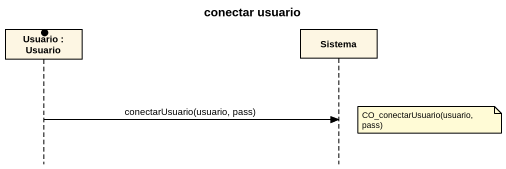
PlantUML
@startuml
title conectar usuario
hide footbox
participant "Usuario : Usuario" as Usuario
participant Sistema

Usuario -> Sistema : conectarUsuario(usuario, pass)
note right of Sistema : CO_conectarUsuario(usuario,pass)
@enduml
